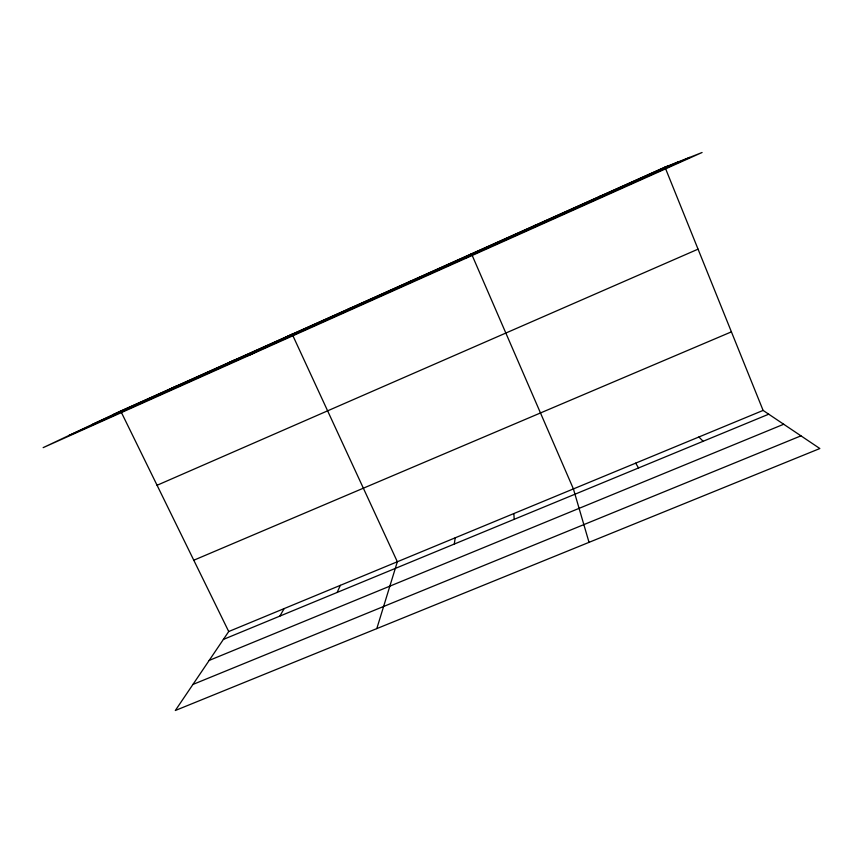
<?xml version="1.0" encoding="UTF-8"?>
<svg xmlns="http://www.w3.org/2000/svg" width="863" height="863" viewBox="0 0 863 863"><rect width="100%" height="100%" fill="white"/><g stroke="black" fill="none" stroke-linecap="round" stroke-linejoin="round"><path stroke-width="1.29" d="M454.305 544.057L455.189 537.832M376.807 628.598L397.347 561.759L292.751 335.383M337.163 592.439L340.335 585.351M279.86 616.106L284.132 608.609M763.108 410.421L228.717 631.533L175.318 710.497L819.85 448.533L763.108 410.421L664.963 167.131L702.083 152.503L43.15 447.638L120.701 411.025L664.963 167.131M465.642 258.404L471.489 253.83M408.965 282.039L410.831 281.014M347.962 309.375L351.068 307.789M248.706 355.567L292.19 334.175M228.706 362.816L234.186 360.173M170.41 388.933L177.023 385.783M112.977 414.672L668.609 165.685M92.427 424.369L678.361 161.845M68.835 435.513L689.666 157.4M157.066 485.276L698.048 249.159M193.787 560.227L731.414 331.856M223.377 639.429L768.717 414.197M209.18 660.422L783.69 424.251M192.934 684.445L800.961 435.847M599.451 196.484L601.64 195.696M534.963 225.383L535.75 225.221M698.911 436.991L703.118 441.284M635.675 463.151L638.544 467.962M120.701 411.025L228.717 631.533M472.018 255.027L573.41 488.911L589.03 542.342M513.863 513.55L514.186 519.321"/></g></svg>
